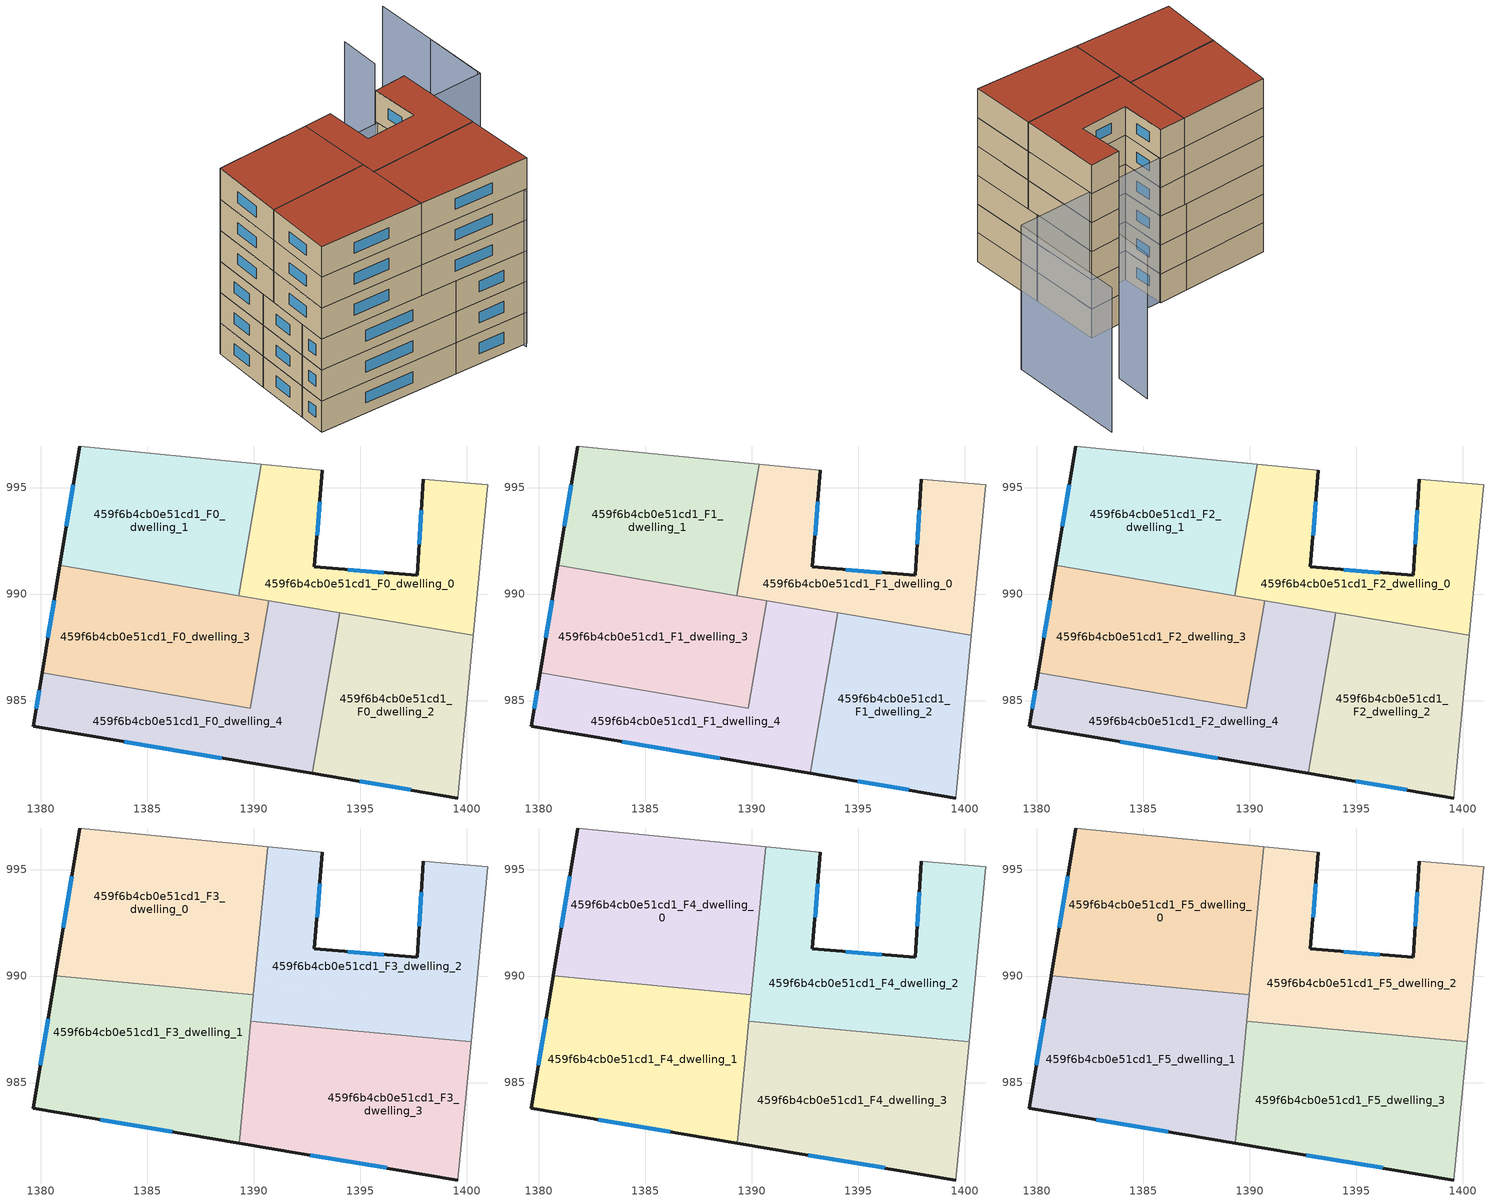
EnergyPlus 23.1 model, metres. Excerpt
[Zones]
459f6b4cb0e51cd1_F0_dwelling_0
 floor ground (EU_floor_Construction): 1400.99,995.14 1400.31,988.06 1389.31,989.93 1390.36,996.11 1393.23,995.82 1392.85,991.28 1397.68,990.88 1397.97,995.39 z0
 wall outside (EU_wall_Construction): 1397.97,995.39 1397.68,990.88 1392.85,991.28 1393.23,995.82 z0:3
 wall adiabatic (EU_wall_Construction): 1400.31,988.06 1400.99,995.14 1397.97,995.39 / 1393.23,995.82 1390.36,996.11 z0:3
 wall to 459f6b4cb0e51cd1_F0_dwelling_1 (EU_wall_Construction): 1390.36,996.11 1389.31,989.93 z0:3
 wall to 459f6b4cb0e51cd1_F0_dwelling_2 (EU_wall_Construction): 1394.03,989.13 1400.31,988.06 z0:3
 wall to 459f6b4cb0e51cd1_F0_dwelling_4 (EU_wall_Construction): 1390.71,989.69 1394.03,989.13 z0:3
 wall to 459f6b4cb0e51cd1_F0_dwelling_3 (EU_wall_Construction): 1389.31,989.93 1390.71,989.69 z0:3
 window (EU_Window_Construction): 1396.11,991.01 1394.42,991.15 / 1397.87,993.92 1397.77,992.35 / 1392.97,992.76 1393.1,994.34 z0.98:2.02
459f6b4cb0e51cd1_F0_dwelling_1
 floor ground (EU_floor_Construction): 1390.36,996.11 1389.31,989.93 1380.9,991.36 1381.83,996.95 z0
 wall outside (EU_wall_Construction): 1381.83,996.95 1380.9,991.36 z0:3
 wall adiabatic (EU_wall_Construction): 1390.36,996.11 1381.83,996.95 z0:3
 wall to 459f6b4cb0e51cd1_F0_dwelling_3 (EU_wall_Construction): 1380.9,991.36 1389.31,989.93 z0:3
 window (EU_Window_Construction): 1381.53,995.13 1381.2,993.18 z0.98:2.02
459f6b4cb0e51cd1_F0_dwelling_2
 floor ground (EU_floor_Construction): 1400.31,988.06 1399.59,980.42 1392.75,981.58 1394.03,989.13 z0
 wall outside (EU_wall_Construction): 1392.75,981.58 1399.59,980.42 z0:3
 wall to 459f6b4cb0e51cd1_F0_dwelling_4 (EU_wall_Construction): 1394.03,989.13 1392.75,981.58 z0:3
 wall adiabatic (EU_wall_Construction): 1399.59,980.42 1400.31,988.06 z0:3
 window (EU_Window_Construction): 1394.97,981.2 1397.36,980.8 z0.98:2.02
459f6b4cb0e51cd1_F0_dwelling_3
 floor ground (EU_floor_Construction): 1390.71,989.69 1389.85,984.63 1380.06,986.3 1380.9,991.36 z0
 wall outside (EU_wall_Construction): 1380.9,991.36 1380.06,986.3 z0:3
 wall to 459f6b4cb0e51cd1_F0_dwelling_4 (EU_wall_Construction): 1380.06,986.3 1389.85,984.63 1390.71,989.69 z0:3
 window (EU_Window_Construction): 1380.63,989.71 1380.34,987.94 z0.98:2.02
459f6b4cb0e51cd1_F0_dwelling_4
 floor ground (EU_floor_Construction): 1394.03,989.13 1392.75,981.58 1379.65,983.79 1380.06,986.3 1389.85,984.63 1390.71,989.69 z0
 wall outside (EU_wall_Construction): 1380.06,986.3 1379.65,983.79 1392.75,981.58 z0:3
 window (EU_Window_Construction): 1383.91,983.07 1388.49,982.3 / 1379.93,985.48 1379.78,984.61 z0.98:2.02
459f6b4cb0e51cd1_F1_dwelling_0
 floor to 459f6b4cb0e51cd1_F0_dwelling_0 (EU_floor_Construction): 1400.99,995.14 1400.31,988.06 1389.31,989.93 1390.36,996.11 1393.23,995.82 1392.85,991.28 1397.68,990.88 1397.97,995.39 z3
 wall outside (EU_wall_Construction): 1397.97,995.39 1397.68,990.88 1392.85,991.28 1393.23,995.82 z3:6
 wall adiabatic (EU_wall_Construction): 1400.31,988.06 1400.99,995.14 1397.97,995.39 / 1393.23,995.82 1390.36,996.11 z3:6
 wall to 459f6b4cb0e51cd1_F1_dwelling_1 (EU_wall_Construction): 1390.36,996.11 1389.31,989.93 z3:6
 wall to 459f6b4cb0e51cd1_F1_dwelling_2 (EU_wall_Construction): 1394.03,989.13 1400.31,988.06 z3:6
 wall to 459f6b4cb0e51cd1_F1_dwelling_4 (EU_wall_Construction): 1390.71,989.69 1394.03,989.13 z3:6
 wall to 459f6b4cb0e51cd1_F1_dwelling_3 (EU_wall_Construction): 1389.31,989.93 1390.71,989.69 z3:6
 window (EU_Window_Construction): 1396.11,991.01 1394.42,991.15 / 1397.87,993.92 1397.77,992.35 / 1392.97,992.76 1393.1,994.34 z3.98:5.02
459f6b4cb0e51cd1_F1_dwelling_1
 floor to 459f6b4cb0e51cd1_F0_dwelling_1 (EU_floor_Construction): 1390.36,996.11 1389.31,989.93 1380.9,991.36 1381.83,996.95 z3
 wall outside (EU_wall_Construction): 1381.83,996.95 1380.9,991.36 z3:6
 wall adiabatic (EU_wall_Construction): 1390.36,996.11 1381.83,996.95 z3:6
 wall to 459f6b4cb0e51cd1_F1_dwelling_3 (EU_wall_Construction): 1380.9,991.36 1389.31,989.93 z3:6
 window (EU_Window_Construction): 1381.53,995.13 1381.2,993.18 z3.98:5.02
459f6b4cb0e51cd1_F1_dwelling_2
 floor to 459f6b4cb0e51cd1_F0_dwelling_2 (EU_floor_Construction): 1400.31,988.06 1399.59,980.42 1392.75,981.58 1394.03,989.13 z3
 wall outside (EU_wall_Construction): 1392.75,981.58 1399.59,980.42 z3:6
 wall to 459f6b4cb0e51cd1_F1_dwelling_4 (EU_wall_Construction): 1394.03,989.13 1392.75,981.58 z3:6
 wall adiabatic (EU_wall_Construction): 1399.59,980.42 1400.31,988.06 z3:6
 window (EU_Window_Construction): 1394.97,981.2 1397.36,980.8 z3.98:5.02
459f6b4cb0e51cd1_F1_dwelling_3
 floor to 459f6b4cb0e51cd1_F0_dwelling_3 (EU_floor_Construction): 1390.71,989.69 1389.85,984.63 1380.06,986.3 1380.9,991.36 z3
 wall outside (EU_wall_Construction): 1380.9,991.36 1380.06,986.3 z3:6
 wall to 459f6b4cb0e51cd1_F1_dwelling_4 (EU_wall_Construction): 1380.06,986.3 1389.85,984.63 1390.71,989.69 z3:6
 window (EU_Window_Construction): 1380.63,989.71 1380.34,987.94 z3.98:5.02
459f6b4cb0e51cd1_F1_dwelling_4
 floor to 459f6b4cb0e51cd1_F0_dwelling_4 (EU_floor_Construction): 1394.03,989.13 1392.75,981.58 1379.65,983.79 1380.06,986.3 1389.85,984.63 1390.71,989.69 z3
 wall outside (EU_wall_Construction): 1380.06,986.3 1379.65,983.79 1392.75,981.58 z3:6
 window (EU_Window_Construction): 1383.91,983.07 1388.49,982.3 / 1379.93,985.48 1379.78,984.61 z3.98:5.02
459f6b4cb0e51cd1_F2_dwelling_0
 floor to 459f6b4cb0e51cd1_F1_dwelling_0 (EU_floor_Construction): 1400.99,995.14 1400.31,988.06 1389.31,989.93 1390.36,996.11 1393.23,995.82 1392.85,991.28 1397.68,990.88 1397.97,995.39 z6
 wall outside (EU_wall_Construction): 1397.97,995.39 1397.68,990.88 1392.85,991.28 1393.23,995.82 z6:9
 wall adiabatic (EU_wall_Construction): 1400.31,988.06 1400.99,995.14 1397.97,995.39 / 1393.23,995.82 1390.36,996.11 z6:9
 wall to 459f6b4cb0e51cd1_F2_dwelling_1 (EU_wall_Construction): 1390.36,996.11 1389.31,989.93 z6:9
 wall to 459f6b4cb0e51cd1_F2_dwelling_2 (EU_wall_Construction): 1394.03,989.13 1400.31,988.06 z6:9
 wall to 459f6b4cb0e51cd1_F2_dwelling_4 (EU_wall_Construction): 1390.71,989.69 1394.03,989.13 z6:9
 wall to 459f6b4cb0e51cd1_F2_dwelling_3 (EU_wall_Construction): 1389.31,989.93 1390.71,989.69 z6:9
 window (EU_Window_Construction): 1396.11,991.01 1394.42,991.15 / 1397.87,993.92 1397.77,992.35 / 1392.97,992.76 1393.1,994.34 z6.98:8.02
459f6b4cb0e51cd1_F2_dwelling_1
 floor to 459f6b4cb0e51cd1_F1_dwelling_1 (EU_floor_Construction): 1390.36,996.11 1389.31,989.93 1380.9,991.36 1381.83,996.95 z6
 wall outside (EU_wall_Construction): 1381.83,996.95 1380.9,991.36 z6:9
 wall adiabatic (EU_wall_Construction): 1390.36,996.11 1381.83,996.95 z6:9
 wall to 459f6b4cb0e51cd1_F2_dwelling_3 (EU_wall_Construction): 1380.9,991.36 1389.31,989.93 z6:9
 window (EU_Window_Construction): 1381.53,995.13 1381.2,993.18 z6.98:8.02
459f6b4cb0e51cd1_F2_dwelling_2
 floor to 459f6b4cb0e51cd1_F1_dwelling_2 (EU_floor_Construction): 1400.31,988.06 1399.59,980.42 1392.75,981.58 1394.03,989.13 z6
 wall outside (EU_wall_Construction): 1392.75,981.58 1399.59,980.42 z6:9
 wall to 459f6b4cb0e51cd1_F2_dwelling_4 (EU_wall_Construction): 1394.03,989.13 1392.75,981.58 z6:9
 wall adiabatic (EU_wall_Construction): 1399.59,980.42 1400.31,988.06 z6:9
 window (EU_Window_Construction): 1394.97,981.2 1397.36,980.8 z6.98:8.02
 ceiling adiabatic (EU_roof_Construction): 1399.59,980.42 1400.2,986.91 1393.76,987.52 1392.75,981.58 z9
459f6b4cb0e51cd1_F2_dwelling_3
 floor to 459f6b4cb0e51cd1_F1_dwelling_3 (EU_floor_Construction): 1390.71,989.69 1389.85,984.63 1380.06,986.3 1380.9,991.36 z6
 wall outside (EU_wall_Construction): 1380.9,991.36 1380.06,986.3 z6:9
 wall to 459f6b4cb0e51cd1_F2_dwelling_4 (EU_wall_Construction): 1380.06,986.3 1389.85,984.63 1390.71,989.69 z6:9
 window (EU_Window_Construction): 1380.63,989.71 1380.34,987.94 z6.98:8.02
459f6b4cb0e51cd1_F2_dwelling_4
 floor to 459f6b4cb0e51cd1_F1_dwelling_4 (EU_floor_Construction): 1394.03,989.13 1392.75,981.58 1379.65,983.79 1380.06,986.3 1389.85,984.63 1390.71,989.69 z6
 wall outside (EU_wall_Construction): 1380.06,986.3 1379.65,983.79 1392.75,981.58 z6:9
 window (EU_Window_Construction): 1383.91,983.07 1388.49,982.3 / 1379.93,985.48 1379.78,984.61 z6.98:8.02
459f6b4cb0e51cd1_F3_dwelling_0
 floor to 459f6b4cb0e51cd1_F2_dwelling_1 (EU_floor_Construction): 1390.36,996.11 1389.31,989.93 1380.9,991.36 1381.83,996.95 z9
 floor to 459f6b4cb0e51cd1_F2_dwelling_0 (EU_floor_Construction): 1390.65,996.08 1390.05,989.8 1389.31,989.93 1390.36,996.11 z9
 floor to 459f6b4cb0e51cd1_F2_dwelling_3 (EU_floor_Construction): 1390.05,989.8 1389.99,989.13 1380.68,990.02 1380.9,991.36 z9
 wall outside (EU_wall_Construction): 1381.83,996.95 1380.68,990.02 z9:12
 wall to 459f6b4cb0e51cd1_F3_dwelling_1 (EU_wall_Construction): 1380.68,990.02 1389.99,989.13 z9:12
 wall adiabatic (EU_wall_Construction): 1390.65,996.08 1381.83,996.95 z9:12
 wall to 459f6b4cb0e51cd1_F3_dwelling_2 (EU_wall_Construction): 1389.99,989.13 1390.65,996.08 z9:12
 window (EU_Window_Construction): 1381.45,994.7 1381.05,992.27 z9.98:11.02
459f6b4cb0e51cd1_F3_dwelling_1
 floor to 459f6b4cb0e51cd1_F2_dwelling_3 (EU_floor_Construction): 1389.99,989.13 1389.56,984.68 1380.06,986.3 1380.68,990.02 z9
 floor to 459f6b4cb0e51cd1_F2_dwelling_4 (EU_floor_Construction): 1389.56,984.68 1389.32,982.16 1379.65,983.79 1380.06,986.3 z9
 wall outside (EU_wall_Construction): 1380.68,990.02 1379.65,983.79 1389.32,982.16 z9:12
 wall to 459f6b4cb0e51cd1_F3_dwelling_3 (EU_wall_Construction): 1389.32,982.16 1389.87,987.89 z9:12
 wall to 459f6b4cb0e51cd1_F3_dwelling_2 (EU_wall_Construction): 1389.87,987.89 1389.99,989.13 z9:12
 window (EU_Window_Construction): 1382.79,983.26 1386.18,982.69 / 1380.34,987.99 1379.98,985.82 z9.98:11.02
459f6b4cb0e51cd1_F3_dwelling_2
 floor to 459f6b4cb0e51cd1_F2_dwelling_0 (EU_floor_Construction): 1400.99,995.14 1400.31,988.06 1390.05,989.8 1390.65,996.08 1393.23,995.82 1392.85,991.28 1397.68,990.88 1397.97,995.39 z9
 floor to 459f6b4cb0e51cd1_F2_dwelling_2 (EU_floor_Construction): 1400.31,988.06 1400.2,986.91 1393.76,987.52 1394.03,989.13 z9
 floor to 459f6b4cb0e51cd1_F2_dwelling_4 (EU_floor_Construction): 1394.03,989.13 1393.76,987.52 1390.39,987.84 1390.71,989.69 z9
 floor to 459f6b4cb0e51cd1_F2_dwelling_3 (EU_floor_Construction): 1390.71,989.69 1390.39,987.84 1389.87,987.89 1390.05,989.8 z9
 wall outside (EU_wall_Construction): 1397.97,995.39 1397.68,990.88 1392.85,991.28 1393.23,995.82 z9:12
 wall adiabatic (EU_wall_Construction): 1400.2,986.91 1400.99,995.14 1397.97,995.39 / 1393.23,995.82 1390.65,996.08 z9:12
 wall to 459f6b4cb0e51cd1_F3_dwelling_3 (EU_wall_Construction): 1389.87,987.89 1400.2,986.91 z9:12
 window (EU_Window_Construction): 1392.97,992.76 1393.1,994.34 / 1396.11,991.01 1394.42,991.15 / 1397.87,993.92 1397.77,992.35 z9.98:11.02
459f6b4cb0e51cd1_F3_dwelling_3
 floor to 459f6b4cb0e51cd1_F2_dwelling_4 (EU_floor_Construction): 1393.76,987.52 1392.75,981.58 1389.32,982.16 1389.56,984.68 1389.85,984.63 1390.39,987.84 z9
 floor adiabatic (EU_floor_Construction): 1400.2,986.91 1399.59,980.42 1392.75,981.58 1393.76,987.52 z9
 floor to 459f6b4cb0e51cd1_F2_dwelling_3 (EU_floor_Construction): 1390.39,987.84 1389.85,984.63 1389.56,984.68 1389.87,987.89 z9
 wall outside (EU_wall_Construction): 1389.32,982.16 1399.59,980.42 z9:12
 wall adiabatic (EU_wall_Construction): 1399.59,980.42 1400.2,986.91 z9:12
 window (EU_Window_Construction): 1392.66,981.59 1396.25,980.99 z9.98:11.02
459f6b4cb0e51cd1_F4_dwelling_0
 floor to 459f6b4cb0e51cd1_F3_dwelling_0 (EU_floor_Construction): 1390.65,996.08 1389.99,989.13 1380.68,990.02 1381.83,996.95 z12
 wall outside (EU_wall_Construction): 1381.83,996.95 1380.68,990.02 z12:15
 wall to 459f6b4cb0e51cd1_F4_dwelling_1 (EU_wall_Construction): 1380.68,990.02 1389.99,989.13 z12:15
 wall adiabatic (EU_wall_Construction): 1390.65,996.08 1381.83,996.95 z12:15
 wall to 459f6b4cb0e51cd1_F4_dwelling_2 (EU_wall_Construction): 1389.99,989.13 1390.65,996.08 z12:15
 window (EU_Window_Construction): 1381.45,994.7 1381.05,992.27 z12.98:14.02
459f6b4cb0e51cd1_F4_dwelling_1
 floor to 459f6b4cb0e51cd1_F3_dwelling_1 (EU_floor_Construction): 1389.99,989.13 1389.32,982.16 1379.65,983.79 1380.68,990.02 z12
 wall outside (EU_wall_Construction): 1380.68,990.02 1379.65,983.79 1389.32,982.16 z12:15
 wall to 459f6b4cb0e51cd1_F4_dwelling_3 (EU_wall_Construction): 1389.32,982.16 1389.87,987.89 z12:15
 wall to 459f6b4cb0e51cd1_F4_dwelling_2 (EU_wall_Construction): 1389.87,987.89 1389.99,989.13 z12:15
 window (EU_Window_Construction): 1382.79,983.26 1386.18,982.69 / 1380.34,987.99 1379.98,985.82 z12.98:14.02
459f6b4cb0e51cd1_F4_dwelling_2
 floor to 459f6b4cb0e51cd1_F3_dwelling_2 (EU_floor_Construction): 1400.99,995.14 1400.2,986.91 1389.87,987.89 1390.65,996.08 1393.23,995.82 1392.85,991.28 1397.68,990.88 1397.97,995.39 z12
 wall outside (EU_wall_Construction): 1397.97,995.39 1397.68,990.88 1392.85,991.28 1393.23,995.82 z12:15
 wall adiabatic (EU_wall_Construction): 1400.2,986.91 1400.99,995.14 1397.97,995.39 / 1393.23,995.82 1390.65,996.08 z12:15
 wall to 459f6b4cb0e51cd1_F4_dwelling_3 (EU_wall_Construction): 1389.87,987.89 1400.2,986.91 z12:15
 window (EU_Window_Construction): 1392.97,992.76 1393.1,994.34 / 1396.11,991.01 1394.42,991.15 / 1397.87,993.92 1397.77,992.35 z12.98:14.02
459f6b4cb0e51cd1_F4_dwelling_3
 floor to 459f6b4cb0e51cd1_F3_dwelling_3 (EU_floor_Construction): 1400.2,986.91 1399.59,980.42 1389.32,982.16 1389.87,987.89 z12
 wall outside (EU_wall_Construction): 1389.32,982.16 1399.59,980.42 z12:15
 wall adiabatic (EU_wall_Construction): 1399.59,980.42 1400.2,986.91 z12:15
 window (EU_Window_Construction): 1392.66,981.59 1396.25,980.99 z12.98:14.02
459f6b4cb0e51cd1_F5_dwelling_0
 floor to 459f6b4cb0e51cd1_F4_dwelling_0 (EU_floor_Construction): 1390.65,996.08 1389.99,989.13 1380.68,990.02 1381.83,996.95 z15
 wall outside (EU_wall_Construction): 1381.83,996.95 1380.68,990.02 z15:18
 wall to 459f6b4cb0e51cd1_F5_dwelling_1 (EU_wall_Construction): 1380.68,990.02 1389.99,989.13 z15:18
 wall adiabatic (EU_wall_Construction): 1390.65,996.08 1381.83,996.95 z15:18
 wall to 459f6b4cb0e51cd1_F5_dwelling_2 (EU_wall_Construction): 1389.99,989.13 1390.65,996.08 z15:18
 window (EU_Window_Construction): 1381.45,994.7 1381.05,992.27 z15.98:17.02
 roof outside (EU_roof_Construction): 1389.99,989.13 1390.65,996.08 1381.83,996.95 1380.68,990.02 z18
459f6b4cb0e51cd1_F5_dwelling_1
 floor to 459f6b4cb0e51cd1_F4_dwelling_1 (EU_floor_Construction): 1389.99,989.13 1389.32,982.16 1379.65,983.79 1380.68,990.02 z15
 wall outside (EU_wall_Construction): 1380.68,990.02 1379.65,983.79 1389.32,982.16 z15:18
 wall to 459f6b4cb0e51cd1_F5_dwelling_3 (EU_wall_Construction): 1389.32,982.16 1389.87,987.89 z15:18
 wall to 459f6b4cb0e51cd1_F5_dwelling_2 (EU_wall_Construction): 1389.87,987.89 1389.99,989.13 z15:18
 window (EU_Window_Construction): 1382.79,983.26 1386.18,982.69 / 1380.34,987.99 1379.98,985.82 z15.98:17.02
 roof outside (EU_roof_Construction): 1389.32,982.16 1389.99,989.13 1380.68,990.02 1379.65,983.79 z18
459f6b4cb0e51cd1_F5_dwelling_2
 floor to 459f6b4cb0e51cd1_F4_dwelling_2 (EU_floor_Construction): 1400.99,995.14 1400.2,986.91 1389.87,987.89 1390.65,996.08 1393.23,995.82 1392.85,991.28 1397.68,990.88 1397.97,995.39 z15
 wall outside (EU_wall_Construction): 1397.97,995.39 1397.68,990.88 1392.85,991.28 1393.23,995.82 z15:18
 wall adiabatic (EU_wall_Construction): 1400.2,986.91 1400.99,995.14 1397.97,995.39 / 1393.23,995.82 1390.65,996.08 z15:18
 wall to 459f6b4cb0e51cd1_F5_dwelling_3 (EU_wall_Construction): 1389.87,987.89 1400.2,986.91 z15:18
 window (EU_Window_Construction): 1392.97,992.76 1393.1,994.34 / 1396.11,991.01 1394.42,991.15 / 1397.87,993.92 1397.77,992.35 z15.98:17.02
 roof outside (EU_roof_Construction): 1400.2,986.91 1400.99,995.14 1397.97,995.39 1397.68,990.88 1392.85,991.28 1393.23,995.82 1390.65,996.08 1389.87,987.89 z18
459f6b4cb0e51cd1_F5_dwelling_3
 floor to 459f6b4cb0e51cd1_F4_dwelling_3 (EU_floor_Construction): 1400.2,986.91 1399.59,980.42 1389.32,982.16 1389.87,987.89 z15
 wall outside (EU_wall_Construction): 1389.32,982.16 1399.59,980.42 z15:18
 wall adiabatic (EU_wall_Construction): 1399.59,980.42 1400.2,986.91 z15:18
 window (EU_Window_Construction): 1392.66,981.59 1396.25,980.99 z15.98:17.02
 roof outside (EU_roof_Construction): 1399.59,980.42 1400.2,986.91 1389.87,987.89 1389.32,982.16 z18
shading: 1399.24,980.14 1400.99,995.14 / 1408.44,994.27 1409.14,1000.09 / 1403.61,1000.87 1404.17,1004.64 / 1409.78,1005.85 1408.45,993.97 / 1408.45,993.97 1381.83,996.95 z0:15
[Building]
EU S2 Campaign: North Axis=0; Terrain=City; Solar Distribution=FullExterior
[Site:Location]
Bologna: Latitude=44.5; Longitude=11.25; Time Zone=1; Elevation=37
[SizingPeriod:WeatherFileDays]
AnnualSizingPeriod: Begin Month=1; Begin Day of Month=1; End Month=12; End Day of Month=31; Day of Week for Start Day=Monday; Use Weather File Daylight Saving Period=No; Use Weather File Rain and Snow Indicators=No
[MATERIAL]
EU_InternalMass_Material: Roughness=MediumRough; Thickness=0.1; Conductivity=1; Density=1800; Specific Heat=900; Thermal Absorptance=0.9; Solar Absorptance=0.7; Visible Absorptance=0.7
[MATERIAL:NOMASS] Roughness=MediumRough; Thermal Absorptance=0.9; Solar Absorptance=0.7; Visible Absorptance=0.7
Name | Thermal Resistance
EU_wall_NoMass | 0.905828
EU_roof_NoMass | 0.37593
EU_floor_NoMass | 0.67114
[WINDOWMATERIAL:SIMPLEGLAZINGSYSTEM]
EU_Window_SimpleGlazing: UFactor=4.52486; Solar Heat Gain Coefficient=0.85; Visible Transmittance=0.85
[CONSTRUCTION]
EU_wall_Construction: EU_wall_NoMass
EU_roof_Construction: EU_roof_NoMass
EU_floor_Construction: EU_floor_NoMass
EU_Window_Construction: EU_Window_SimpleGlazing
EU_InternalMass_Construction: EU_InternalMass_Material
[ZONE] Type=1; Multiplier=1; Ceiling Height=autocalculate; Floor Area=autocalculate; Part of Total Floor Area=Yes
Name | Volume
459f6b4cb0e51cd1_F0_dwelling_0; 459f6b4cb0e51cd1_F1_dwelling_0; 459f6b4cb0e51cd1_F2_dwelling_0 | 152.851
459f6b4cb0e51cd1_F3_dwelling_0; 459f6b4cb0e51cd1_F4_dwelling_0; 459f6b4cb0e51cd1_F5_dwelling_0 | 191.109
459f6b4cb0e51cd1_F0_dwelling_1; 459f6b4cb0e51cd1_F1_dwelling_1; 459f6b4cb0e51cd1_F2_dwelling_1 | 152.873
459f6b4cb0e51cd1_F3_dwelling_1; 459f6b4cb0e51cd1_F4_dwelling_1; 459f6b4cb0e51cd1_F5_dwelling_1 | 191.096
459f6b4cb0e51cd1_F0_dwelling_2; 459f6b4cb0e51cd1_F1_dwelling_2; 459f6b4cb0e51cd1_F2_dwelling_2 | 152.895
459f6b4cb0e51cd1_F3_dwelling_2; 459f6b4cb0e51cd1_F4_dwelling_2; 459f6b4cb0e51cd1_F5_dwelling_2 | 191.092
459f6b4cb0e51cd1_F0_dwelling_3; 459f6b4cb0e51cd1_F1_dwelling_3; 459f6b4cb0e51cd1_F2_dwelling_3 | 152.897
459f6b4cb0e51cd1_F3_dwelling_3; 459f6b4cb0e51cd1_F4_dwelling_3; 459f6b4cb0e51cd1_F5_dwelling_3 | 191.093
459f6b4cb0e51cd1_F0_dwelling_4; 459f6b4cb0e51cd1_F1_dwelling_4; 459f6b4cb0e51cd1_F2_dwelling_4 | 152.89
[INTERNALMASS] Construction=EU_InternalMass_Construction
Name | Zone or ZoneList | Surface Area
459f6b4cb0e51cd1_F0_dwelling_0_EU_InternalMass | 459f6b4cb0e51cd1_F0_dwelling_0 | 50.9471
459f6b4cb0e51cd1_F0_dwelling_1_EU_InternalMass | 459f6b4cb0e51cd1_F0_dwelling_1 | 50.9587
459f6b4cb0e51cd1_F0_dwelling_2_EU_InternalMass | 459f6b4cb0e51cd1_F0_dwelling_2 | 50.9653
459f6b4cb0e51cd1_F0_dwelling_3_EU_InternalMass | 459f6b4cb0e51cd1_F0_dwelling_3 | 50.9661
459f6b4cb0e51cd1_F0_dwelling_4_EU_InternalMass | 459f6b4cb0e51cd1_F0_dwelling_4 | 50.963
459f6b4cb0e51cd1_F1_dwelling_0_EU_InternalMass | 459f6b4cb0e51cd1_F1_dwelling_0 | 50.9471
459f6b4cb0e51cd1_F1_dwelling_1_EU_InternalMass | 459f6b4cb0e51cd1_F1_dwelling_1 | 50.9587
459f6b4cb0e51cd1_F1_dwelling_2_EU_InternalMass | 459f6b4cb0e51cd1_F1_dwelling_2 | 50.9653
459f6b4cb0e51cd1_F1_dwelling_3_EU_InternalMass | 459f6b4cb0e51cd1_F1_dwelling_3 | 50.9661
459f6b4cb0e51cd1_F1_dwelling_4_EU_InternalMass | 459f6b4cb0e51cd1_F1_dwelling_4 | 50.963
459f6b4cb0e51cd1_F2_dwelling_0_EU_InternalMass | 459f6b4cb0e51cd1_F2_dwelling_0 | 50.9471
459f6b4cb0e51cd1_F2_dwelling_1_EU_InternalMass | 459f6b4cb0e51cd1_F2_dwelling_1 | 50.9587
459f6b4cb0e51cd1_F2_dwelling_2_EU_InternalMass | 459f6b4cb0e51cd1_F2_dwelling_2 | 50.9653
459f6b4cb0e51cd1_F2_dwelling_3_EU_InternalMass | 459f6b4cb0e51cd1_F2_dwelling_3 | 50.9661
459f6b4cb0e51cd1_F2_dwelling_4_EU_InternalMass | 459f6b4cb0e51cd1_F2_dwelling_4 | 50.963
459f6b4cb0e51cd1_F3_dwelling_0_EU_InternalMass | 459f6b4cb0e51cd1_F3_dwelling_0 | 63.7027
459f6b4cb0e51cd1_F3_dwelling_1_EU_InternalMass | 459f6b4cb0e51cd1_F3_dwelling_1 | 63.6983
459f6b4cb0e51cd1_F3_dwelling_2_EU_InternalMass | 459f6b4cb0e51cd1_F3_dwelling_2 | 63.6969
459f6b4cb0e51cd1_F3_dwelling_3_EU_InternalMass | 459f6b4cb0e51cd1_F3_dwelling_3 | 63.6978
459f6b4cb0e51cd1_F4_dwelling_0_EU_InternalMass | 459f6b4cb0e51cd1_F4_dwelling_0 | 63.7027
459f6b4cb0e51cd1_F4_dwelling_1_EU_InternalMass | 459f6b4cb0e51cd1_F4_dwelling_1 | 63.6983
459f6b4cb0e51cd1_F4_dwelling_2_EU_InternalMass | 459f6b4cb0e51cd1_F4_dwelling_2 | 63.6969
459f6b4cb0e51cd1_F4_dwelling_3_EU_InternalMass | 459f6b4cb0e51cd1_F4_dwelling_3 | 63.6978
459f6b4cb0e51cd1_F5_dwelling_0_EU_InternalMass | 459f6b4cb0e51cd1_F5_dwelling_0 | 63.7027
459f6b4cb0e51cd1_F5_dwelling_1_EU_InternalMass | 459f6b4cb0e51cd1_F5_dwelling_1 | 63.6983
459f6b4cb0e51cd1_F5_dwelling_2_EU_InternalMass | 459f6b4cb0e51cd1_F5_dwelling_2 | 63.6969
459f6b4cb0e51cd1_F5_dwelling_3_EU_InternalMass | 459f6b4cb0e51cd1_F5_dwelling_3 | 63.6978
[OTHEREQUIPMENT] Fuel Type=Electricity; Design Level Calculation Method=Watts/Area; Power per Zone Floor Area=1; Fraction Latent=0; Fraction Radiant=0; Fraction Lost=0; Carbon Dioxide Generation Rate=0; EndUse Subcategory=EU_Step8_InternalGains
Name | Zone or ZoneList or Space or SpaceList | Schedule
EU_Step8_InternalGain_459f6b4cb0e51cd1_F0_dwelling_0_f000 | 459f6b4cb0e51cd1_F0_dwelling_0 | EU_Step8_GainSchedule_459f6b4cb0e51cd1_F0_dwelling_0_f000
EU_Step8_InternalGain_459f6b4cb0e51cd1_F0_dwelling_1_f000 | 459f6b4cb0e51cd1_F0_dwelling_1 | EU_Step8_GainSchedule_459f6b4cb0e51cd1_F0_dwelling_1_f000
EU_Step8_InternalGain_459f6b4cb0e51cd1_F0_dwelling_2_f000 | 459f6b4cb0e51cd1_F0_dwelling_2 | EU_Step8_GainSchedule_459f6b4cb0e51cd1_F0_dwelling_2_f000
EU_Step8_InternalGain_459f6b4cb0e51cd1_F0_dwelling_3_f000 | 459f6b4cb0e51cd1_F0_dwelling_3 | EU_Step8_GainSchedule_459f6b4cb0e51cd1_F0_dwelling_3_f000
EU_Step8_InternalGain_459f6b4cb0e51cd1_F0_dwelling_4_f000 | 459f6b4cb0e51cd1_F0_dwelling_4 | EU_Step8_GainSchedule_459f6b4cb0e51cd1_F0_dwelling_4_f000
EU_Step8_InternalGain_459f6b4cb0e51cd1_F1_dwelling_0_f000 | 459f6b4cb0e51cd1_F1_dwelling_0 | EU_Step8_GainSchedule_459f6b4cb0e51cd1_F1_dwelling_0_f000
EU_Step8_InternalGain_459f6b4cb0e51cd1_F1_dwelling_1_f000 | 459f6b4cb0e51cd1_F1_dwelling_1 | EU_Step8_GainSchedule_459f6b4cb0e51cd1_F1_dwelling_1_f000
EU_Step8_InternalGain_459f6b4cb0e51cd1_F1_dwelling_2_f000 | 459f6b4cb0e51cd1_F1_dwelling_2 | EU_Step8_GainSchedule_459f6b4cb0e51cd1_F1_dwelling_2_f000
EU_Step8_InternalGain_459f6b4cb0e51cd1_F1_dwelling_3_f000 | 459f6b4cb0e51cd1_F1_dwelling_3 | EU_Step8_GainSchedule_459f6b4cb0e51cd1_F1_dwelling_3_f000
EU_Step8_InternalGain_459f6b4cb0e51cd1_F1_dwelling_4_f000 | 459f6b4cb0e51cd1_F1_dwelling_4 | EU_Step8_GainSchedule_459f6b4cb0e51cd1_F1_dwelling_4_f000
EU_Step8_InternalGain_459f6b4cb0e51cd1_F2_dwelling_0_f000 | 459f6b4cb0e51cd1_F2_dwelling_0 | EU_Step8_GainSchedule_459f6b4cb0e51cd1_F2_dwelling_0_f000
EU_Step8_InternalGain_459f6b4cb0e51cd1_F2_dwelling_1_f000 | 459f6b4cb0e51cd1_F2_dwelling_1 | EU_Step8_GainSchedule_459f6b4cb0e51cd1_F2_dwelling_1_f000
EU_Step8_InternalGain_459f6b4cb0e51cd1_F2_dwelling_2_f000 | 459f6b4cb0e51cd1_F2_dwelling_2 | EU_Step8_GainSchedule_459f6b4cb0e51cd1_F2_dwelling_2_f000
EU_Step8_InternalGain_459f6b4cb0e51cd1_F2_dwelling_3_f000 | 459f6b4cb0e51cd1_F2_dwelling_3 | EU_Step8_GainSchedule_459f6b4cb0e51cd1_F2_dwelling_3_f000
EU_Step8_InternalGain_459f6b4cb0e51cd1_F2_dwelling_4_f000 | 459f6b4cb0e51cd1_F2_dwelling_4 | EU_Step8_GainSchedule_459f6b4cb0e51cd1_F2_dwelling_4_f000
EU_Step8_InternalGain_459f6b4cb0e51cd1_F3_dwelling_0_f000 | 459f6b4cb0e51cd1_F3_dwelling_0 | EU_Step8_GainSchedule_459f6b4cb0e51cd1_F3_dwelling_0_f000
EU_Step8_InternalGain_459f6b4cb0e51cd1_F3_dwelling_1_f000 | 459f6b4cb0e51cd1_F3_dwelling_1 | EU_Step8_GainSchedule_459f6b4cb0e51cd1_F3_dwelling_1_f000
EU_Step8_InternalGain_459f6b4cb0e51cd1_F3_dwelling_2_f000 | 459f6b4cb0e51cd1_F3_dwelling_2 | EU_Step8_GainSchedule_459f6b4cb0e51cd1_F3_dwelling_2_f000
EU_Step8_InternalGain_459f6b4cb0e51cd1_F3_dwelling_3_f000 | 459f6b4cb0e51cd1_F3_dwelling_3 | EU_Step8_GainSchedule_459f6b4cb0e51cd1_F3_dwelling_3_f000
EU_Step8_InternalGain_459f6b4cb0e51cd1_F4_dwelling_0_f000 | 459f6b4cb0e51cd1_F4_dwelling_0 | EU_Step8_GainSchedule_459f6b4cb0e51cd1_F4_dwelling_0_f000
EU_Step8_InternalGain_459f6b4cb0e51cd1_F4_dwelling_1_f000 | 459f6b4cb0e51cd1_F4_dwelling_1 | EU_Step8_GainSchedule_459f6b4cb0e51cd1_F4_dwelling_1_f000
EU_Step8_InternalGain_459f6b4cb0e51cd1_F4_dwelling_2_f000 | 459f6b4cb0e51cd1_F4_dwelling_2 | EU_Step8_GainSchedule_459f6b4cb0e51cd1_F4_dwelling_2_f000
EU_Step8_InternalGain_459f6b4cb0e51cd1_F4_dwelling_3_f000 | 459f6b4cb0e51cd1_F4_dwelling_3 | EU_Step8_GainSchedule_459f6b4cb0e51cd1_F4_dwelling_3_f000
EU_Step8_InternalGain_459f6b4cb0e51cd1_F5_dwelling_0_f000 | 459f6b4cb0e51cd1_F5_dwelling_0 | EU_Step8_GainSchedule_459f6b4cb0e51cd1_F5_dwelling_0_f000
EU_Step8_InternalGain_459f6b4cb0e51cd1_F5_dwelling_1_f000 | 459f6b4cb0e51cd1_F5_dwelling_1 | EU_Step8_GainSchedule_459f6b4cb0e51cd1_F5_dwelling_1_f000
EU_Step8_InternalGain_459f6b4cb0e51cd1_F5_dwelling_2_f000 | 459f6b4cb0e51cd1_F5_dwelling_2 | EU_Step8_GainSchedule_459f6b4cb0e51cd1_F5_dwelling_2_f000
EU_Step8_InternalGain_459f6b4cb0e51cd1_F5_dwelling_3_f000 | 459f6b4cb0e51cd1_F5_dwelling_3 | EU_Step8_GainSchedule_459f6b4cb0e51cd1_F5_dwelling_3_f000
[ZONEVENTILATION:DESIGNFLOWRATE] Schedule=EU_AlwaysOn; Design Flow Rate Calculation Method=AirChanges/Hour; Air Changes per Hour=0.73129; Ventilation Type=Natural; Fan Pressure Rise=0; Fan Total Efficiency=1; Constant Term Coefficient=1; Temperature Term Coefficient=0; Velocity Term Coefficient=0; Velocity Squared Term Coefficient=0; Minimum Indoor Temperature=-100; Maximum Indoor Temperature=100; Delta Temperature=-100; Minimum Outdoor Temperature=-100; Maximum Outdoor Temperature=100; Maximum Wind Speed=40
Name | Zone or ZoneList or Space or SpaceList
EU_ConstantAir_459f6b4cb0e51cd1_F0_dwelling_0 | 459f6b4cb0e51cd1_F0_dwelling_0
EU_ConstantAir_459f6b4cb0e51cd1_F0_dwelling_1 | 459f6b4cb0e51cd1_F0_dwelling_1
EU_ConstantAir_459f6b4cb0e51cd1_F0_dwelling_2 | 459f6b4cb0e51cd1_F0_dwelling_2
EU_ConstantAir_459f6b4cb0e51cd1_F0_dwelling_3 | 459f6b4cb0e51cd1_F0_dwelling_3
EU_ConstantAir_459f6b4cb0e51cd1_F0_dwelling_4 | 459f6b4cb0e51cd1_F0_dwelling_4
EU_ConstantAir_459f6b4cb0e51cd1_F1_dwelling_0 | 459f6b4cb0e51cd1_F1_dwelling_0
EU_ConstantAir_459f6b4cb0e51cd1_F1_dwelling_1 | 459f6b4cb0e51cd1_F1_dwelling_1
EU_ConstantAir_459f6b4cb0e51cd1_F1_dwelling_2 | 459f6b4cb0e51cd1_F1_dwelling_2
EU_ConstantAir_459f6b4cb0e51cd1_F1_dwelling_3 | 459f6b4cb0e51cd1_F1_dwelling_3
EU_ConstantAir_459f6b4cb0e51cd1_F1_dwelling_4 | 459f6b4cb0e51cd1_F1_dwelling_4
EU_ConstantAir_459f6b4cb0e51cd1_F2_dwelling_0 | 459f6b4cb0e51cd1_F2_dwelling_0
EU_ConstantAir_459f6b4cb0e51cd1_F2_dwelling_1 | 459f6b4cb0e51cd1_F2_dwelling_1
EU_ConstantAir_459f6b4cb0e51cd1_F2_dwelling_2 | 459f6b4cb0e51cd1_F2_dwelling_2
EU_ConstantAir_459f6b4cb0e51cd1_F2_dwelling_3 | 459f6b4cb0e51cd1_F2_dwelling_3
EU_ConstantAir_459f6b4cb0e51cd1_F2_dwelling_4 | 459f6b4cb0e51cd1_F2_dwelling_4
EU_ConstantAir_459f6b4cb0e51cd1_F3_dwelling_0 | 459f6b4cb0e51cd1_F3_dwelling_0
EU_ConstantAir_459f6b4cb0e51cd1_F3_dwelling_1 | 459f6b4cb0e51cd1_F3_dwelling_1
EU_ConstantAir_459f6b4cb0e51cd1_F3_dwelling_2 | 459f6b4cb0e51cd1_F3_dwelling_2
EU_ConstantAir_459f6b4cb0e51cd1_F3_dwelling_3 | 459f6b4cb0e51cd1_F3_dwelling_3
EU_ConstantAir_459f6b4cb0e51cd1_F4_dwelling_0 | 459f6b4cb0e51cd1_F4_dwelling_0
EU_ConstantAir_459f6b4cb0e51cd1_F4_dwelling_1 | 459f6b4cb0e51cd1_F4_dwelling_1
EU_ConstantAir_459f6b4cb0e51cd1_F4_dwelling_2 | 459f6b4cb0e51cd1_F4_dwelling_2
EU_ConstantAir_459f6b4cb0e51cd1_F4_dwelling_3 | 459f6b4cb0e51cd1_F4_dwelling_3
EU_ConstantAir_459f6b4cb0e51cd1_F5_dwelling_0 | 459f6b4cb0e51cd1_F5_dwelling_0
EU_ConstantAir_459f6b4cb0e51cd1_F5_dwelling_1 | 459f6b4cb0e51cd1_F5_dwelling_1
EU_ConstantAir_459f6b4cb0e51cd1_F5_dwelling_2 | 459f6b4cb0e51cd1_F5_dwelling_2
EU_ConstantAir_459f6b4cb0e51cd1_F5_dwelling_3 | 459f6b4cb0e51cd1_F5_dwelling_3
[HVACTEMPLATE:THERMOSTAT] Constant Heating Setpoint=20; Constant Cooling Setpoint=50
EU_HeatOnly_459f6b4cb0e51cd1_F0_dwelling_0; EU_HeatOnly_459f6b4cb0e51cd1_F0_dwelling_1; EU_HeatOnly_459f6b4cb0e51cd1_F0_dwelling_2; EU_HeatOnly_459f6b4cb0e51cd1_F0_dwelling_3; EU_HeatOnly_459f6b4cb0e51cd1_F0_dwelling_4; EU_HeatOnly_459f6b4cb0e51cd1_F1_dwelling_0; EU_HeatOnly_459f6b4cb0e51cd1_F1_dwelling_1; EU_HeatOnly_459f6b4cb0e51cd1_F1_dwelling_2; EU_HeatOnly_459f6b4cb0e51cd1_F1_dwelling_3; EU_HeatOnly_459f6b4cb0e51cd1_F1_dwelling_4; EU_HeatOnly_459f6b4cb0e51cd1_F2_dwelling_0; EU_HeatOnly_459f6b4cb0e51cd1_F2_dwelling_1; EU_HeatOnly_459f6b4cb0e51cd1_F2_dwelling_2; EU_HeatOnly_459f6b4cb0e51cd1_F2_dwelling_3; EU_HeatOnly_459f6b4cb0e51cd1_F2_dwelling_4; EU_HeatOnly_459f6b4cb0e51cd1_F3_dwelling_0; EU_HeatOnly_459f6b4cb0e51cd1_F3_dwelling_1; EU_HeatOnly_459f6b4cb0e51cd1_F3_dwelling_2; EU_HeatOnly_459f6b4cb0e51cd1_F3_dwelling_3; EU_HeatOnly_459f6b4cb0e51cd1_F4_dwelling_0; EU_HeatOnly_459f6b4cb0e51cd1_F4_dwelling_1; EU_HeatOnly_459f6b4cb0e51cd1_F4_dwelling_2; EU_HeatOnly_459f6b4cb0e51cd1_F4_dwelling_3; EU_HeatOnly_459f6b4cb0e51cd1_F5_dwelling_0; EU_HeatOnly_459f6b4cb0e51cd1_F5_dwelling_1; EU_HeatOnly_459f6b4cb0e51cd1_F5_dwelling_2; EU_HeatOnly_459f6b4cb0e51cd1_F5_dwelling_3
[HVACTEMPLATE:ZONE:IDEALLOADSAIRSYSTEM] System Availability Schedule=EU_AlwaysOn; Maximum Heating Supply Air Temperature=50; Minimum Cooling Supply Air Temperature=13; Maximum Heating Supply Air Humidity Ratio=0.0156; Minimum Cooling Supply Air Humidity Ratio=0.0077; Heating Limit=NoLimit; Cooling Limit=NoLimit; Heating Availability Schedule=EU_AlwaysOn; Cooling Availability Schedule=EU_CoolingOff; Dehumidification Control Type=ConstantSensibleHeatRatio; Cooling Sensible Heat Ratio=0.7; Dehumidification Setpoint=60; Humidification Control Type=None; Humidification Setpoint=30; Outdoor Air Method=None; Outdoor Air Flow Rate per Person=0.00944; Outdoor Air Flow Rate per Zone Floor Area=0; Outdoor Air Flow Rate per Zone=0; Demand Controlled Ventilation Type=None; Outdoor Air Economizer Type=NoEconomizer; Heat Recovery Type=None; Sensible Heat Recovery Effectiveness=0.7; Latent Heat Recovery Effectiveness=0.65
Name | Template Thermostat
459f6b4cb0e51cd1_F0_dwelling_0 | EU_HeatOnly_459f6b4cb0e51cd1_F0_dwelling_0
459f6b4cb0e51cd1_F0_dwelling_1 | EU_HeatOnly_459f6b4cb0e51cd1_F0_dwelling_1
459f6b4cb0e51cd1_F0_dwelling_2 | EU_HeatOnly_459f6b4cb0e51cd1_F0_dwelling_2
459f6b4cb0e51cd1_F0_dwelling_3 | EU_HeatOnly_459f6b4cb0e51cd1_F0_dwelling_3
459f6b4cb0e51cd1_F0_dwelling_4 | EU_HeatOnly_459f6b4cb0e51cd1_F0_dwelling_4
459f6b4cb0e51cd1_F1_dwelling_0 | EU_HeatOnly_459f6b4cb0e51cd1_F1_dwelling_0
459f6b4cb0e51cd1_F1_dwelling_1 | EU_HeatOnly_459f6b4cb0e51cd1_F1_dwelling_1
459f6b4cb0e51cd1_F1_dwelling_2 | EU_HeatOnly_459f6b4cb0e51cd1_F1_dwelling_2
459f6b4cb0e51cd1_F1_dwelling_3 | EU_HeatOnly_459f6b4cb0e51cd1_F1_dwelling_3
459f6b4cb0e51cd1_F1_dwelling_4 | EU_HeatOnly_459f6b4cb0e51cd1_F1_dwelling_4
459f6b4cb0e51cd1_F2_dwelling_0 | EU_HeatOnly_459f6b4cb0e51cd1_F2_dwelling_0
459f6b4cb0e51cd1_F2_dwelling_1 | EU_HeatOnly_459f6b4cb0e51cd1_F2_dwelling_1
459f6b4cb0e51cd1_F2_dwelling_2 | EU_HeatOnly_459f6b4cb0e51cd1_F2_dwelling_2
459f6b4cb0e51cd1_F2_dwelling_3 | EU_HeatOnly_459f6b4cb0e51cd1_F2_dwelling_3
459f6b4cb0e51cd1_F2_dwelling_4 | EU_HeatOnly_459f6b4cb0e51cd1_F2_dwelling_4
459f6b4cb0e51cd1_F3_dwelling_0 | EU_HeatOnly_459f6b4cb0e51cd1_F3_dwelling_0
459f6b4cb0e51cd1_F3_dwelling_1 | EU_HeatOnly_459f6b4cb0e51cd1_F3_dwelling_1
459f6b4cb0e51cd1_F3_dwelling_2 | EU_HeatOnly_459f6b4cb0e51cd1_F3_dwelling_2
459f6b4cb0e51cd1_F3_dwelling_3 | EU_HeatOnly_459f6b4cb0e51cd1_F3_dwelling_3
459f6b4cb0e51cd1_F4_dwelling_0 | EU_HeatOnly_459f6b4cb0e51cd1_F4_dwelling_0
459f6b4cb0e51cd1_F4_dwelling_1 | EU_HeatOnly_459f6b4cb0e51cd1_F4_dwelling_1
459f6b4cb0e51cd1_F4_dwelling_2 | EU_HeatOnly_459f6b4cb0e51cd1_F4_dwelling_2
459f6b4cb0e51cd1_F4_dwelling_3 | EU_HeatOnly_459f6b4cb0e51cd1_F4_dwelling_3
459f6b4cb0e51cd1_F5_dwelling_0 | EU_HeatOnly_459f6b4cb0e51cd1_F5_dwelling_0
459f6b4cb0e51cd1_F5_dwelling_1 | EU_HeatOnly_459f6b4cb0e51cd1_F5_dwelling_1
459f6b4cb0e51cd1_F5_dwelling_2 | EU_HeatOnly_459f6b4cb0e51cd1_F5_dwelling_2
459f6b4cb0e51cd1_F5_dwelling_3 | EU_HeatOnly_459f6b4cb0e51cd1_F5_dwelling_3
[SIZING:ZONE] Zone Cooling Design Supply Air Temperature Input Method=SupplyAirTemperature; Zone Cooling Design Supply Air Temperature=13; Zone Heating Design Supply Air Temperature Input Method=SupplyAirTemperature; Zone Heating Design Supply Air Temperature=50; Zone Cooling Design Supply Air Humidity Ratio=0.008; Zone Heating Design Supply Air Humidity Ratio=0.008; Cooling Design Air Flow Method=DesignDay; Cooling Design Air Flow Rate=0; Cooling Minimum Air Flow per Zone Floor Area=0.000762; Cooling Minimum Air Flow=0; Cooling Minimum Air Flow Fraction=0.2; Heating Design Air Flow Method=DesignDay; Heating Design Air Flow Rate=0; Heating Maximum Air Flow per Zone Floor Area=0.002032; Heating Maximum Air Flow=0.141576; Heating Maximum Air Flow Fraction=0.3; Account for Dedicated Outdoor Air System=No; Dedicated Outdoor Air System Control Strategy=NeutralSupplyAir; Dedicated Outdoor Air Low Setpoint Temperature for Design=autosize; Dedicated Outdoor Air High Setpoint Temperature for Design=autosize; Zone Load Sizing Method=Sensible Load Only No Latent Load; Zone Latent Cooling Design Supply Air Humidity Ratio Input Method=HumidityRatioDifference; Zone Cooling Design Supply Air Humidity Ratio Difference=0.005; Zone Latent Heating Design Supply Air Humidity Ratio Input Method=HumidityRatioDifference; Zone Humidification Design Supply Air Humidity Ratio Difference=0.005
459f6b4cb0e51cd1_F0_dwelling_0; 459f6b4cb0e51cd1_F0_dwelling_1; 459f6b4cb0e51cd1_F0_dwelling_2; 459f6b4cb0e51cd1_F0_dwelling_3; 459f6b4cb0e51cd1_F0_dwelling_4; 459f6b4cb0e51cd1_F1_dwelling_0; 459f6b4cb0e51cd1_F1_dwelling_1; 459f6b4cb0e51cd1_F1_dwelling_2; 459f6b4cb0e51cd1_F1_dwelling_3; 459f6b4cb0e51cd1_F1_dwelling_4; 459f6b4cb0e51cd1_F2_dwelling_0; 459f6b4cb0e51cd1_F2_dwelling_1; 459f6b4cb0e51cd1_F2_dwelling_2; 459f6b4cb0e51cd1_F2_dwelling_3; 459f6b4cb0e51cd1_F2_dwelling_4; 459f6b4cb0e51cd1_F3_dwelling_0; 459f6b4cb0e51cd1_F3_dwelling_1; 459f6b4cb0e51cd1_F3_dwelling_2; 459f6b4cb0e51cd1_F3_dwelling_3; 459f6b4cb0e51cd1_F4_dwelling_0; 459f6b4cb0e51cd1_F4_dwelling_1; 459f6b4cb0e51cd1_F4_dwelling_2; 459f6b4cb0e51cd1_F4_dwelling_3; 459f6b4cb0e51cd1_F5_dwelling_0; 459f6b4cb0e51cd1_F5_dwelling_1; 459f6b4cb0e51cd1_F5_dwelling_2; 459f6b4cb0e51cd1_F5_dwelling_3
[SCHEDULE:CONSTANT]
Name | Hourly Value
EU_AlwaysOn | 1
EU_CoolingOff | 0
[SCHEDULE:FILE] Column Number=1; Rows to Skip at Top=0; Number of Hours of Data=8760; Column Separator=Comma; Interpolate to Timestep=No; Minutes per Item=60; Adjust Schedule for Daylight Savings=Yes
Name | File
EU_Step8_GainSchedule_459f6b4cb0e51cd1_F0_dwelling_0_f000 | ../../schedules/459f6b4cb0e51cd1/459f6b4cb0e51cd1_F0_dwelling_0_f000_gain.csv
EU_Step8_GainSchedule_459f6b4cb0e51cd1_F0_dwelling_1_f000 | ../../schedules/459f6b4cb0e51cd1/459f6b4cb0e51cd1_F0_dwelling_1_f000_gain.csv
EU_Step8_GainSchedule_459f6b4cb0e51cd1_F0_dwelling_2_f000 | ../../schedules/459f6b4cb0e51cd1/459f6b4cb0e51cd1_F0_dwelling_2_f000_gain.csv
EU_Step8_GainSchedule_459f6b4cb0e51cd1_F0_dwelling_3_f000 | ../../schedules/459f6b4cb0e51cd1/459f6b4cb0e51cd1_F0_dwelling_3_f000_gain.csv
EU_Step8_GainSchedule_459f6b4cb0e51cd1_F0_dwelling_4_f000 | ../../schedules/459f6b4cb0e51cd1/459f6b4cb0e51cd1_F0_dwelling_4_f000_gain.csv
EU_Step8_GainSchedule_459f6b4cb0e51cd1_F1_dwelling_0_f000 | ../../schedules/459f6b4cb0e51cd1/459f6b4cb0e51cd1_F1_dwelling_0_f000_gain.csv
EU_Step8_GainSchedule_459f6b4cb0e51cd1_F1_dwelling_1_f000 | ../../schedules/459f6b4cb0e51cd1/459f6b4cb0e51cd1_F1_dwelling_1_f000_gain.csv
EU_Step8_GainSchedule_459f6b4cb0e51cd1_F1_dwelling_2_f000 | ../../schedules/459f6b4cb0e51cd1/459f6b4cb0e51cd1_F1_dwelling_2_f000_gain.csv
EU_Step8_GainSchedule_459f6b4cb0e51cd1_F1_dwelling_3_f000 | ../../schedules/459f6b4cb0e51cd1/459f6b4cb0e51cd1_F1_dwelling_3_f000_gain.csv
EU_Step8_GainSchedule_459f6b4cb0e51cd1_F1_dwelling_4_f000 | ../../schedules/459f6b4cb0e51cd1/459f6b4cb0e51cd1_F1_dwelling_4_f000_gain.csv
EU_Step8_GainSchedule_459f6b4cb0e51cd1_F2_dwelling_0_f000 | ../../schedules/459f6b4cb0e51cd1/459f6b4cb0e51cd1_F2_dwelling_0_f000_gain.csv
EU_Step8_GainSchedule_459f6b4cb0e51cd1_F2_dwelling_1_f000 | ../../schedules/459f6b4cb0e51cd1/459f6b4cb0e51cd1_F2_dwelling_1_f000_gain.csv
EU_Step8_GainSchedule_459f6b4cb0e51cd1_F2_dwelling_2_f000 | ../../schedules/459f6b4cb0e51cd1/459f6b4cb0e51cd1_F2_dwelling_2_f000_gain.csv
EU_Step8_GainSchedule_459f6b4cb0e51cd1_F2_dwelling_3_f000 | ../../schedules/459f6b4cb0e51cd1/459f6b4cb0e51cd1_F2_dwelling_3_f000_gain.csv
EU_Step8_GainSchedule_459f6b4cb0e51cd1_F2_dwelling_4_f000 | ../../schedules/459f6b4cb0e51cd1/459f6b4cb0e51cd1_F2_dwelling_4_f000_gain.csv
EU_Step8_GainSchedule_459f6b4cb0e51cd1_F3_dwelling_0_f000 | ../../schedules/459f6b4cb0e51cd1/459f6b4cb0e51cd1_F3_dwelling_0_f000_gain.csv
EU_Step8_GainSchedule_459f6b4cb0e51cd1_F3_dwelling_1_f000 | ../../schedules/459f6b4cb0e51cd1/459f6b4cb0e51cd1_F3_dwelling_1_f000_gain.csv
EU_Step8_GainSchedule_459f6b4cb0e51cd1_F3_dwelling_2_f000 | ../../schedules/459f6b4cb0e51cd1/459f6b4cb0e51cd1_F3_dwelling_2_f000_gain.csv
EU_Step8_GainSchedule_459f6b4cb0e51cd1_F3_dwelling_3_f000 | ../../schedules/459f6b4cb0e51cd1/459f6b4cb0e51cd1_F3_dwelling_3_f000_gain.csv
EU_Step8_GainSchedule_459f6b4cb0e51cd1_F4_dwelling_0_f000 | ../../schedules/459f6b4cb0e51cd1/459f6b4cb0e51cd1_F4_dwelling_0_f000_gain.csv
EU_Step8_GainSchedule_459f6b4cb0e51cd1_F4_dwelling_1_f000 | ../../schedules/459f6b4cb0e51cd1/459f6b4cb0e51cd1_F4_dwelling_1_f000_gain.csv
EU_Step8_GainSchedule_459f6b4cb0e51cd1_F4_dwelling_2_f000 | ../../schedules/459f6b4cb0e51cd1/459f6b4cb0e51cd1_F4_dwelling_2_f000_gain.csv
EU_Step8_GainSchedule_459f6b4cb0e51cd1_F4_dwelling_3_f000 | ../../schedules/459f6b4cb0e51cd1/459f6b4cb0e51cd1_F4_dwelling_3_f000_gain.csv
EU_Step8_GainSchedule_459f6b4cb0e51cd1_F5_dwelling_0_f000 | ../../schedules/459f6b4cb0e51cd1/459f6b4cb0e51cd1_F5_dwelling_0_f000_gain.csv
EU_Step8_GainSchedule_459f6b4cb0e51cd1_F5_dwelling_1_f000 | ../../schedules/459f6b4cb0e51cd1/459f6b4cb0e51cd1_F5_dwelling_1_f000_gain.csv
EU_Step8_GainSchedule_459f6b4cb0e51cd1_F5_dwelling_2_f000 | ../../schedules/459f6b4cb0e51cd1/459f6b4cb0e51cd1_F5_dwelling_2_f000_gain.csv
EU_Step8_GainSchedule_459f6b4cb0e51cd1_F5_dwelling_3_f000 | ../../schedules/459f6b4cb0e51cd1/459f6b4cb0e51cd1_F5_dwelling_3_f000_gain.csv
